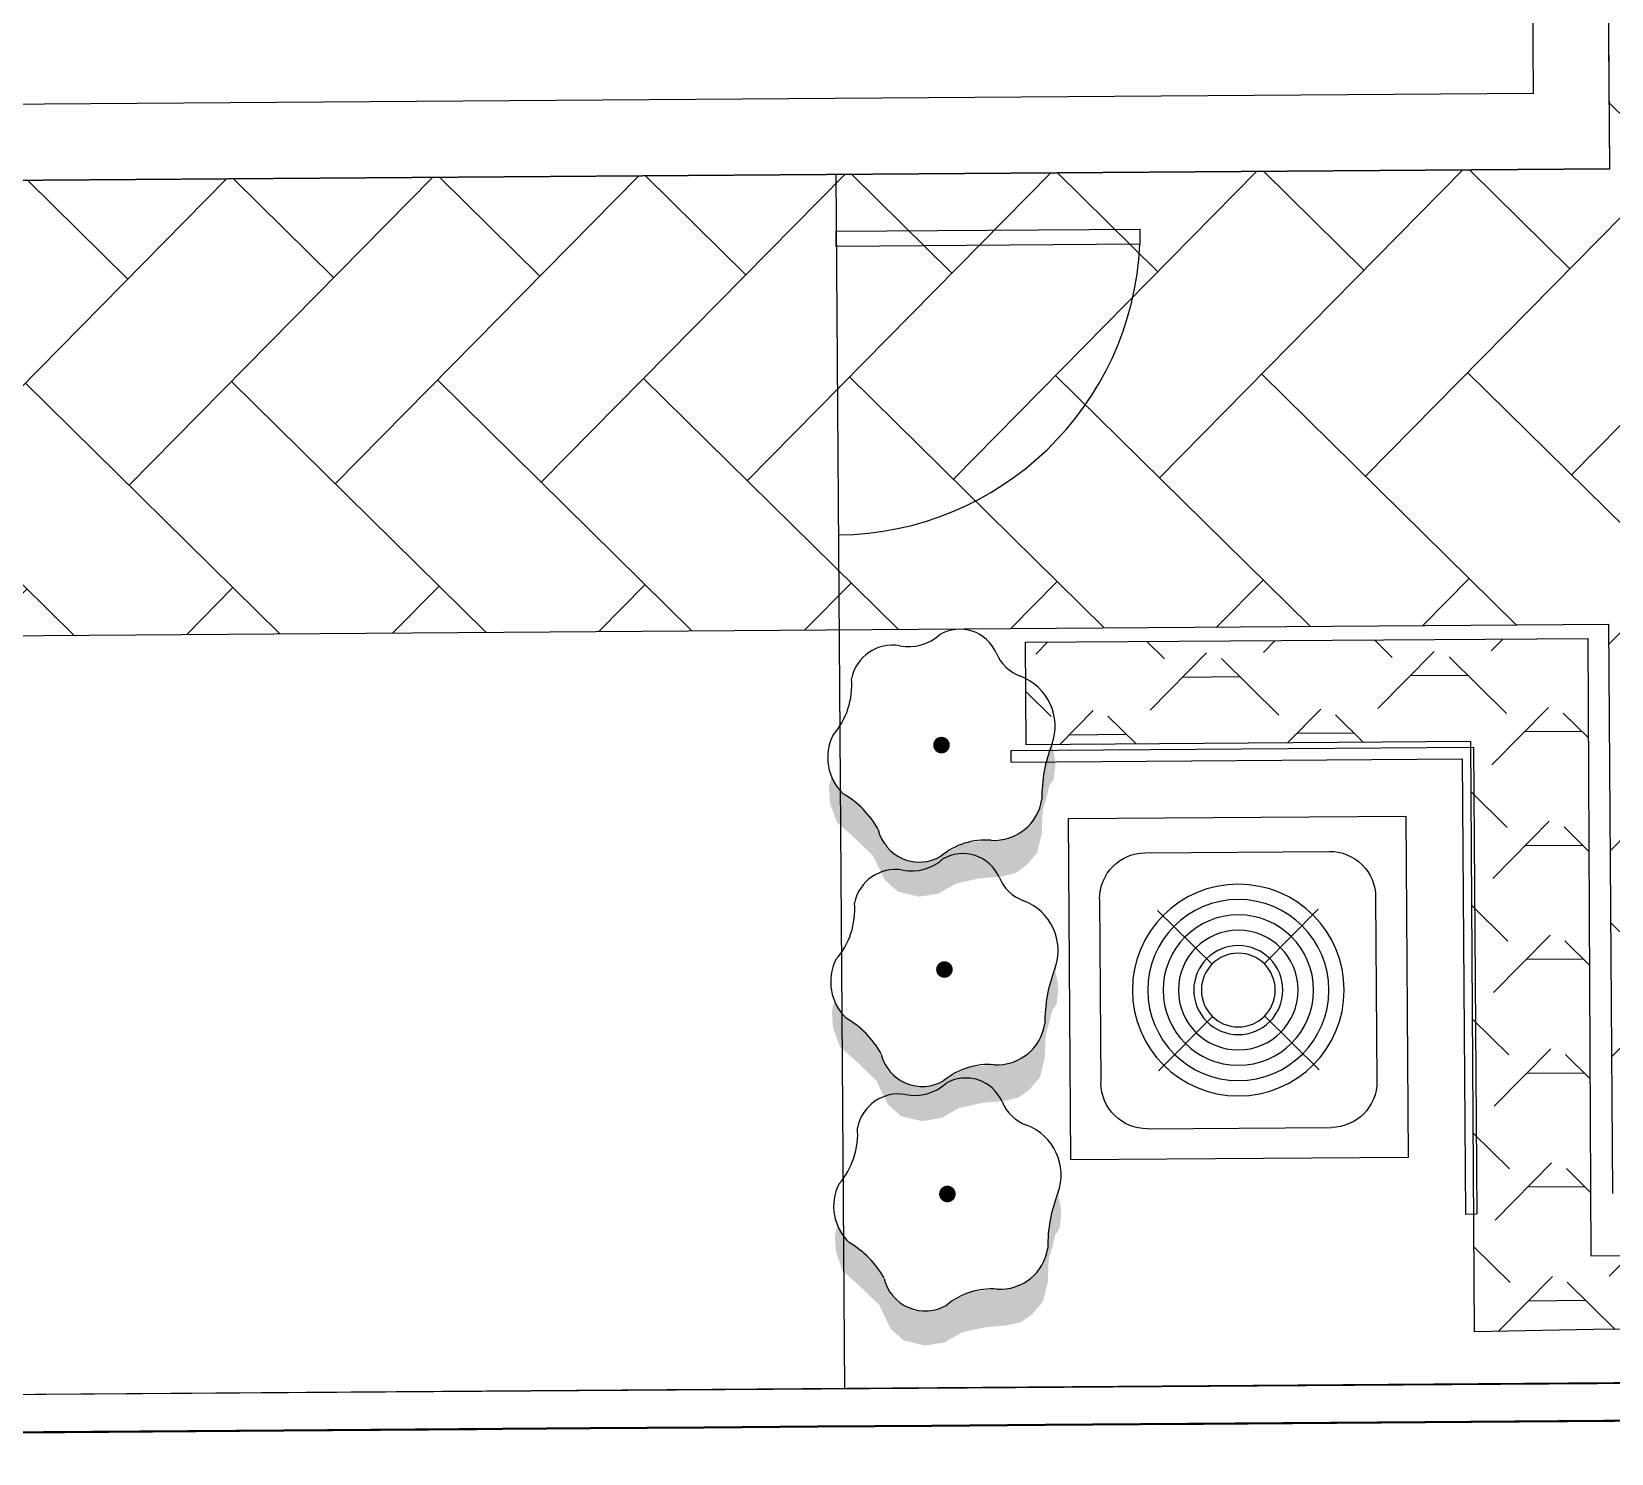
# Model space of a CAD drawing. Header units: feet. Extents: x 919634 to 928945, y 707022 to 708026.
# Drawn here: x 920164.75 to 920178.63, y 707172.99 to 707185.49 of the extents above; entities that cross this region are included whole.
import ezdxf

# ---------------------------------------------------------------- set-up
doc = ezdxf.new("R2010")
doc.units = ezdxf.units.FT
doc.header["$LTSCALE"] = 20
doc.header["$MEASUREMENT"] = 0
doc.linetypes.add('Site Plan$0$PHANTOM2', pattern=[1.25, 0.625, -0.125, 0.125, -0.125, 0.125, -0.125])
for name, color, linetype in [('-u-site-xref', 7, 'Continuous'), ('Site Plan$0$-u-site-bldg_interior', 252, 'Continuous'), ('Site Plan$0$-u-site-fence', 4, 'Site Plan$0$FENCELINE1'), ('Site Plan$0$A-DOOR-EXT_WINDOWS', 253, 'Continuous'), ('Site Plan$0$A-HVAC-EXT', 253, 'Continuous'), ('Site Plan$0$SP-LOT PAVERS', 254, 'Continuous'), ('x-RL TH7-LP Block$0$LK-SHRB-035M', 253, 'Continuous'), ('x-RL TH7-LP Block$0$LK-SHRB-TRNK', 253, 'Continuous'), ('x-RL TH7-LP Block$0$LP-PATT-SHAR', 253, 'Continuous'), ('x-RL TH7-LP Block$0$LP-SHAR-BRDR-CONT', 253, 'Continuous'), ('x-RL TH7-LP Block$0$LP-SHRB', 253, 'Continuous')]:
    doc.layers.add(name, color=color, linetype=linetype)
for name, color, linetype, lineweight in [('Site Plan$0$SP-LOT LINES', 252, 'Site Plan$0$PHANTOM2', 40), ('Site Plan$0$SP-SIDEWALK', 2, 'Continuous', 25), ('SP-BUILDING-FOOTPRINT', 1, 'Continuous', 25)]:
    doc.layers.add(name, color=color, linetype=linetype, lineweight=lineweight)
doc.layers.add('x-RL TH7-LP Block$0$LK-SHRB-SHAD', color=253, linetype='Continuous', plot=False)
doc.layers.get('-u-site-xref').off()
doc.linetypes.add('Site Plan$0$FENCELINE1', pattern='A,0.25,-0.1,[133,ltypeshp.shx,S=0.1,R=0,X=-0.1,Y=0],-0.1,1', length=1.45)

# ---------------------------------------------------------------- blocks, each defined once
blk = doc.blocks.new('Site Plan$0$A$C11AE1C12')
at = {"layer": 'Site Plan$0$A-HVAC-EXT'}
for p, q in [((44.00000011394877, 44.54105635897122), (1.139487721957266e-07, 44.54105635897122)), ((1.139487721957266e-07, 44.54105635897122), (1.139487721957266e-07, 2.501133167243097e-06)), ((44.00000011394877, 2.501133167243097e-06), (44.00000011394877, 44.54105635897122)), ((34.00000011394877, 40.00000250113317), (10.00000011394877, 40.00000250113317)), ((4.000000113948772, 34.00000250113317), (4.000000113948772, 10.00000250113317)), ((40.00000011394877, 34.00000250113317), (40.00000011394877, 10.00000250113317)), ((18.5977306969362, 25.40227191814392), (11.52666288505861, 32.47333973002787)), ((25.40226953096135, 25.40227191814392), (32.47333734284621, 32.47333973002787)), ((11.52666288505861, 11.52666527223846), (18.5977306969362, 18.59773308412241)), ((32.47333734284621, 11.52666527223846), (25.40226953096135, 18.59773308412241)), ((34.00000011394877, 4.000002501133167), (10.00000011394877, 4.000002501133167)), ((1.139487721957266e-07, 2.501133167243097e-06), (44.00000011394877, 2.501133167243097e-06))]:
    blk.add_line(p, q, dxfattribs=at)
for radius in [13.81153555240985, 11.81153555240985, 9.81153555240985, 7.81153555240985, 5.81153555240985, 4.81153555240985]:
    blk.add_circle((22.00000011394877, 22.00000250113317), radius, dxfattribs=at)
for centre, start, end in [((10.00000011394877, 34.00000250113317), 90, 180), ((34.00000011394877, 34.00000250113317), 0, 90), ((10.00000011394877, 10.00000250113317), 180, 270), ((34.00000011394877, 10.00000250113317), 270, 0)]:
    blk.add_arc(centre, 6, start, end, dxfattribs=at)
blk = doc.blocks.new('Site Plan$0$A$C05C92244')
at = {"layer": 'Site Plan$0$A-DOOR-EXT_WINDOWS'}
blk.add_lwpolyline([(32.00389335552609, 32.04769828175449), (32.00389335552609, 0.04381521808500111), (30.40369920234298, 0.04381521808500111), (30.40369920234298, 32.04769828175449)], close=True, dxfattribs=at)
blk.add_arc((32.07979910527501, 32.07980389018303), 32.07980487913881, 180.0573418751565, 267.0050566959838, dxfattribs=at)
blk = doc.blocks.new('Site Plan')
at = {"layer": 'Site Plan$0$SP-LOT PAVERS'}
h = blk.add_hatch(dxfattribs=at)
h.set_pattern_fill('AR-HBONE', color=256, scale=0.32, angle=-89.58178215075662)
h.set_pattern_definition([(315.4182178492434, (0, 0), (1.810145136983853, 0.01321298806884015), [3.84, -1.28]), (45.41821784924338, (0.9116790626081567, -0.8984660745381309), (1.810145136983853, 0.01321298806884), [3.84, -1.28])])
h.paths.add_polyline_path([(920178.6438422757, 707175.2810119848), (920198.6433094837, 707175.4269962576), (920198.5046244268, 707194.4264897498), (920178.5444730008, 707194.2807924588), (920178.6174651347, 707184.2810592103), (920158.3680060073, 707184.1330555411), (920158.4458642862, 707173.4666730303), (920163.80793146, 707173.5060196422), (920163.7592714123, 707180.1723201257), (920178.607347496, 707180.2807022926)])
at = {"layer": 'Site Plan$0$-u-site-bldg_interior'}
for p, q in [((920177.9459500854, 707184.9428419748), (920177.9386508717, 707185.9428153352)), ((920178.6174651347, 707184.2810592103), (920178.6052997786, 707185.9476814776)), ((920177.9459500854, 707184.9428419748), (920161.9697993359, 707184.8262255307)), ((920178.6174651347, 707184.2810592103), (920161.9746654785, 707184.1595766238)), ((920186.5724937489, 707173.6616299453), (920158.4458628658, 707173.4668676234))]:
    blk.add_line(p, q, dxfattribs=at)
at = {"layer": 'Site Plan$0$-u-site-fence', "ltscale": 0.15}
blk.add_line((920171.8160744391, 707184.2312702684), (920171.8939777362, 707173.5587203709), dxfattribs=at)
at = {"layer": 'Site Plan$0$SP-LOT LINES', "ltscale": 0.4}
for points in [[(920104.6604120372, 707172.7409230993), (920104.499829337, 707194.7403370278), (920198.4973252133, 707195.4264631103), (920198.6579079134, 707173.4270491818)], [(920104.8209947373, 707150.7415091709), (920104.6604120372, 707172.7409230993), (920198.6579079134, 707173.4270491818), (920198.8184906135, 707151.4276352533)]]:
    blk.add_lwpolyline(points, close=True, dxfattribs=at)
at = {"layer": 'Site Plan$0$SP-SIDEWALK'}
for p, q in [((920163.7592714123, 707180.172320126), (920178.607347496, 707180.2807022927)), ((920178.6438671289, 707175.2776071879), (920178.607347496, 707180.2807022927)), ((920173.3558336027, 707179.1690646982), (920177.4190779511, 707179.1987239768)), ((920173.3565635241, 707179.0690673621), (920173.3558336027, 707179.1690646982)), ((920177.4190779511, 707179.1987239768), (920177.449005143, 707175.0987762081)), ((920173.3565635241, 707179.0690673621), (920177.3198105365, 707179.0979967194)), ((920177.3198105365, 707179.0979967194), (920177.349007807, 707175.0980462867)), ((920177.349007807, 707175.0980462867), (920177.449005143, 707175.0987762081))]:
    blk.add_line(p, q, dxfattribs=at)
at = {"layer": 'Site Plan$0$-u-site-fence', "xscale": 0.08333333333333333, "yscale": 0.08333333333333333, "zscale": 0.08333333333333333, "rotation": 90.41821784924339}
blk.add_blockref('Site Plan$0$A$C05C92244', (920174.5097617428, 707181.0838049981), dxfattribs=at)
at = {"layer": 'Site Plan$0$A-HVAC-EXT', "extrusion": (0, 0, -1), "xscale": 0.06735359270068556, "yscale": 0.06735359270068556, "zscale": -0.06735359270068556, "rotation": 359.5817821507566}
blk.add_blockref('Site Plan$0$A$C11AE1C12', (-920176.8453711129, 707175.5944401829), dxfattribs=at)
blk = doc.blocks.new('x-RL TH7-LP Block$0$SHRUB-LRG-003')
at = {"layer": 'x-RL TH7-LP Block$0$LK-SHRB-SHAD'}
blk.add_hatch(color=256, dxfattribs=at).paths.add_polyline_path([(0.5823448908860502, 0.3294315330898989), (0.5474295743357604, 0.3798421583341067), (0.4893238386986631, 0.4296183674934504), (0.400550371658305, 0.4519936910694149), (0.3208870769566605, 0.4544816724315837), (0.2860343821121365, 0.4594576421304382), (0.2561606452339937, 0.4694095780408851), (0.2486922110144558, 0.4718975594030503), (0.1889447372581845, 0.4868254650123554), (0.1590710003800417, 0.5067293333459943), (0.11923935302916, 0.511705303044856), (0.1018130083369986, 0.5141932878942725), (0.07193927145885759, 0.5141932878942725), (0.007212845196280071, 0.5017533671343983), (0.08312134347994338, 0.472746950344888, 0.0648646510172338), (0.2481422112722598, 0.4529773142842117, -0.006063235190741959), (0.2533806476452352, 0.4520754065480297), (0.2561606452339902, 0.4519936910694149), (0.2585664089195543, 0.4510528702587173, -0.1298769770943451), (0.3586502616521212, 0.400835352371999), (0.368187158527018, 0.3947700604561533), (0.4129977638442224, 0.342522399541739), (0.4175474829881125, 0.3167561325976109, -0.1111018158062776), (0.4322477985017148, 0.2216692041627049, 0.003608637105293954), (0.431885593835192, 0.2171288508789928), (0.4421116295042538, 0.1115232379830715, 0.01201918114312195), (0.4464416540740839, 0.0969859283029848), (0.4827031480732327, 0.02903643405529621), (0.4970634082651255, 0.001177367000945395, 0.007063647914282343), (0.5026189744786382, -0.00579533988766201, -0.04880061465009704), (0.518194794484776, -0.03981776106626), (0.5250242771372431, -0.05306703459047668), (0.5250242771372431, -0.06513047457167076, -0.09793779078480093), (0.5250242771372431, -0.1396888812866095), (0.5250242771372431, -0.1575623564192981), (0.5158012560104854, -0.1715592789416718, -0.1076578746823846), (0.4707952584374393, -0.2398607012645968), (0.4578083691614321, -0.2595696968859471), (0.370676634780164, -0.2919134859794639), (0.2686080374199129, -0.3665530000769373), (0.2138395216300193, -0.4511444535721196), (0.1441341374010587, -0.5009041296371031), (0.1864552610050332, -0.51085606554755), (0.258650126947229, -0.5058800993359576), (0.344995822146057, -0.4763531505789693), (0.4105082821309782, -0.4038727588693121), (0.5001294927654047, -0.3118173578003578), (0.6071770480920389, -0.2620576782481194), (0.6619994876735564, -0.2016774924870717), (0.6854234018013692, -0.1064774068995753), (0.6719034798147039, -0.01823526064753622), (0.6270928744974942, 0.06138022314879166), (0.6046875718388893, 0.1658755449776095), (0.597219137619355, 0.2629069157454111)])
at = {"layer": 'x-RL TH7-LP Block$0$LK-SHRB-035M'}
for centre, radius, start, end in [((-0.08377323303944628, 0.2740128446012911), 0.2410148314504328, 69.66030257962692, 159.1136661743777), ((0.2415069132607339, 1.096206151856169), 0.643263060235758, 247.94846777484, 270.5910199691075), ((0.2135752346658641, 0.2365424991404126), 0.219177793304975, 356.1089469460938, 80.92588036899473), ((-0.4874905437243253, 0.4274506444509889), 0.1908777990837059, 291.9961274456699, 339.2865678889345), ((-0.344252865652015, 0.08553475810634126), 0.1798612492954901, 113.5090499786346, 209.6004086586038), ((0.7466102499786107, 0.1943064552262719), 0.315551059145618, 175.025396269356, 219.3558172424028), ((-0.6576237495174588, -0.1441039940954916), 0.2108728950657779, 348.5773534052316, 41.88863027199043), ((0.3365289680545622, -0.1024096779291419), 0.1921463519017287, 283.2700858267119, 30.18650749245084), ((-0.2650016799213013, -0.2198436052661243), 0.189005064244361, 169.6436695143775, 258.5100727003759), ((0.5861506970211963, -0.6644766057150449), 0.4288702278534303, 119.0130174089596, 149.3178692318652), ((-0.2765590912944358, -0.7487424786725079), 0.3446705058437789, 48.53128869969252, 94.3414469668017), ((0.05444515316131593, -0.2900011770142932), 0.2252759235935523, 242.8610345167374, 316.301893373953)]:
    blk.add_arc(centre, radius, start, end, dxfattribs=at)
at = {"layer": 'x-RL TH7-LP Block$0$LK-SHRB-TRNK', "const_width": 0.0375}
blk.add_lwpolyline([(-0.01875000000000071, 0, 1), (0.01875000000000071, 0, 1)], format="xyb", close=True, dxfattribs=at)
blk = doc.blocks.new('x-RL TH7-LP Block', base_point=(1241.699483058532, 168.1706843559634))
at = {"layer": 'x-RL TH7-LP Block$0$LP-PATT-SHAR'}
h = blk.add_hatch(dxfattribs=at)
h.set_pattern_fill('LAFX-A435-CHAINLINK', color=256, scale=10, pattern_type=2)
h.set_pattern_definition([(45, (1332.125778568676, 237.0790282111848), (0, 10.0000000000064), [0.7071099999999999, -13.4350288425]), (45, (1330.125778568676, 237.0790282111848), (0, 10.0000000000064), [0.7071099999999999, -13.4350288425]), (45, (1332.125778568676, 239.0790282111848), (0, 10.0000000000064), [0.7071099999999999, -13.4350288425]), (45, (1331.625778568676, 240.0790282111848), (0, 10.0000000000064), [0.7071099999999999, -13.4350288425]), (45, (1328.125778568676, 237.0790282111848), (0, 10.0000000000064), [0.7071099999999999, -13.4350288425]), (45, (1330.125778568676, 239.0790282111848), (0, 10.0000000000064), [0.7071099999999999, -13.4350288425]), (45, (1332.125778568676, 241.0790282111848), (0, 10.0000000000064), [0.7071099999999999, -13.4350288425]), (45, (1330.625778568676, 240.0790282111848), (0, 10.0000000000064), [0.7071099999999999, -13.4350288425]), (45, (1331.625778568676, 242.0790282111848), (0, 10.0000000000064), [0.7071099999999999, -13.4350288425]), (45, (1329.625778568676, 240.0790282111848), (0, 10.0000000000064), [0.7071099999999999, -13.4350288425]), (45, (1328.125778568676, 239.0790282111848), (0, 10.0000000000064), [0.7071099999999999, -13.4350288425]), (45, (1330.125778568676, 241.0790282111848), (0, 10.0000000000064), [0.7071099999999999, -13.4350288425]), (45, (1332.125778568676, 243.0790282111848), (0, 10.0000000000064), [0.7071099999999999, -13.4350288425]), (45, (1328.625778568676, 240.0790282111848), (0, 10.0000000000064), [0.7071099999999999, -13.4350288425]), (45, (1330.625778568676, 242.0790282111848), (0, 10.0000000000064), [0.7071099999999999, -13.4350288425]), (45, (1329.625778568676, 242.0790282111848), (0, 10.0000000000064), [0.7071099999999999, -13.4350288425]), (45, (1331.625778568676, 244.0790282111848), (0, 10.0000000000064), [0.7071099999999999, -13.4350288425]), (45, (1328.125778568676, 241.0790282111848), (0, 10.0000000000064), [0.7071099999999999, -13.4350288425]), (45, (1330.125778568676, 243.0790282111848), (0, 10.0000000000064), [0.7071099999999999, -13.4350288425]), (45, (1328.625778568676, 242.0790282111848), (0, 10.0000000000064), [0.7071099999999999, -13.4350288425]), (45, (1330.625778568676, 244.0790282111848), (0, 10.0000000000064), [0.7071099999999999, -13.4350288425]), (45, (1331.625778568676, 246.0790282111848), (0, 10.0000000000064), [0.7071099999999999, -13.4350288425]), (45, (1329.625778568676, 244.0790282111848), (0, 10.0000000000064), [0.7071099999999999, -13.4350288425]), (45, (1328.125778568676, 243.0790282111848), (0, 10.0000000000064), [0.7071099999999999, -13.4350288425]), (45, (1328.625778568676, 244.0790282111848), (0, 10.0000000000064), [0.7071099999999999, -13.4350288425]), (45, (1330.625778568676, 246.0790282111848), (0, 10.0000000000064), [0.7071099999999999, -13.4350288425]), (45, (1329.625778568676, 246.0790282111848), (0, 10.0000000000064), [0.7071099999999999, -13.4350288425]), (45, (1328.125778568676, 245.0790282111848), (0, 10.0000000000064), [0.7071099999999999, -13.4350288425]), (45, (1328.625778568676, 246.0790282111848), (0, 10.0000000000064), [0.7071099999999999, -13.4350288425]), (45, (1327.125778568676, 245.0790282111848), (0, 10.0000000000064), [0.7071099999999999, -13.4350288425]), (45, (1331.625778568676, 238.0790282111848), (0, 10.0000000000064), [0.7071099999999999, -13.4350288425]), (45, (1330.625778568676, 238.0790282111848), (0, 10.0000000000064), [0.7071099999999999, -13.4350288425]), (45, (1329.625778568676, 238.0790282111848), (0, 10.0000000000064), [0.7071099999999999, -13.4350288425]), (45, (1328.625778568676, 238.0790282111848), (0, 10.0000000000064), [0.7071099999999999, -13.4350288425]), (45, (1327.125778568676, 237.0790282111848), (0, 10.0000000000064), [0.7071099999999999, -13.4350288425]), (45, (1326.125778568676, 237.0790282111848), (0, 10.0000000000064), [0.7071099999999999, -13.4350288425]), (45, (1327.125778568676, 239.0790282111848), (0, 10.0000000000064), [0.7071099999999999, -13.4350288425]), (45, (1325.125778568676, 237.0790282111848), (0, 10.0000000000064), [0.7071099999999999, -13.4350288425]), (45, (1327.625778568676, 240.0790282111848), (0, 10.0000000000064), [0.7071099999999999, -13.4350288425]), (45, (1326.125778568676, 239.0790282111848), (0, 10.0000000000064), [0.7071099999999999, -13.4350288425]), (45, (1324.125778568676, 237.0790282111848), (0, 10.0000000000064), [0.7071099999999999, -13.4350288425]), (45, (1326.625778568676, 240.0790282111848), (0, 10.0000000000064), [0.7071099999999999, -13.4350288425]), (45, (1327.125778568676, 241.0790282111848), (0, 10.0000000000064), [0.7071099999999999, -13.4350288425]), (45, (1325.125778568676, 239.0790282111848), (0, 10.0000000000064), [0.7071099999999999, -13.4350288425]), (45, (1323.125778568676, 237.0790282111848), (0, 10.0000000000064), [0.7071099999999999, -13.4350288425]), (45, (1327.625778568676, 242.0790282111848), (0, 10.0000000000064), [0.7071099999999999, -13.4350288425]), (45, (1325.625778568676, 240.0790282111848), (0, 10.0000000000064), [0.7071099999999999, -13.4350288425]), (45, (1326.125778568676, 241.0790282111848), (0, 10.0000000000064), [0.7071099999999999, -13.4350288425]), (45, (1324.125778568676, 239.0790282111848), (0, 10.0000000000064), [0.7071099999999999, -13.4350288425]), (45, (1326.625778568676, 242.0790282111848), (0, 10.0000000000064), [0.7071099999999999, -13.4350288425]), (45, (1324.625778568676, 240.0790282111848), (0, 10.0000000000064), [0.7071099999999999, -13.4350288425]), (45, (1327.125778568676, 243.0790282111848), (0, 10.0000000000064), [0.7071099999999999, -13.4350288425]), (45, (1325.125778568676, 241.0790282111848), (0, 10.0000000000064), [0.7071099999999999, -13.4350288425]), (45, (1323.125778568676, 239.0790282111848), (0, 10.0000000000064), [0.7071099999999999, -13.4350288425]), (45, (1327.625778568676, 244.0790282111848), (0, 10.0000000000064), [0.7071099999999999, -13.4350288425]), (45, (1325.625778568676, 242.0790282111848), (0, 10.0000000000064), [0.7071099999999999, -13.4350288425]), (45, (1323.625778568676, 240.0790282111848), (0, 10.0000000000064), [0.7071099999999999, -13.4350288425]), (45, (1326.125778568676, 243.0790282111848), (0, 10.0000000000064), [0.7071099999999999, -13.4350288425]), (45, (1324.125778568676, 241.0790282111848), (0, 10.0000000000064), [0.7071099999999999, -13.4350288425]), (45, (1326.625778568676, 244.0790282111848), (0, 10.0000000000064), [0.7071099999999999, -13.4350288425]), (45, (1324.625778568676, 242.0790282111848), (0, 10.0000000000064), [0.7071099999999999, -13.4350288425]), (45, (1322.625778568676, 240.0790282111848), (0, 10.0000000000064), [0.7071099999999999, -13.4350288425]), (45, (1325.125778568676, 243.0790282111848), (0, 10.0000000000064), [0.7071099999999999, -13.4350288425]), (45, (1323.125778568676, 241.0790282111848), (0, 10.0000000000064), [0.7071099999999999, -13.4350288425]), (45, (1327.625778568676, 246.0790282111848), (0, 10.0000000000064), [0.7071099999999999, -13.4350288425]), (45, (1325.625778568676, 244.0790282111848), (0, 10.0000000000064), [0.7071099999999999, -13.4350288425]), (45, (1323.625778568676, 242.0790282111848), (0, 10.0000000000064), [0.7071099999999999, -13.4350288425]), (45, (1324.125778568676, 243.0790282111848), (0, 10.0000000000064), [0.7071099999999999, -13.4350288425]), (45, (1326.625778568676, 246.0790282111848), (0, 10.0000000000064), [0.7071099999999999, -13.4350288425]), (45, (1324.625778568676, 244.0790282111848), (0, 10.0000000000064), [0.7071099999999999, -13.4350288425]), (45, (1322.625778568676, 242.0790282111848), (0, 10.0000000000064), [0.7071099999999999, -13.4350288425]), (45, (1323.125778568676, 243.0790282111848), (0, 10.0000000000064), [0.7071099999999999, -13.4350288425]), (45, (1325.625778568676, 246.0790282111848), (0, 10.0000000000064), [0.7071099999999999, -13.4350288425]), (45, (1323.625778568676, 244.0790282111848), (0, 10.0000000000064), [0.7071099999999999, -13.4350288425]), (45, (1324.125778568676, 245.0790282111848), (0, 10.0000000000064), [0.7071099999999999, -13.4350288425]), (45, (1324.625778568676, 246.0790282111848), (0, 10.0000000000064), [0.7071099999999999, -13.4350288425]), (45, (1322.625778568676, 244.0790282111848), (0, 10.0000000000064), [0.7071099999999999, -13.4350288425]), (45, (1323.125778568676, 245.0790282111848), (0, 10.0000000000064), [0.7071099999999999, -13.4350288425]), (45, (1323.625778568676, 246.0790282111848), (0, 10.0000000000064), [0.7071099999999999, -13.4350288425]), (45, (1322.625778568676, 246.0790282111848), (0, 10.0000000000064), [0.7071099999999999, -13.4350288425]), (45, (1327.625778568676, 238.0790282111848), (0, 10.0000000000064), [0.7071099999999999, -13.4350288425]), (45, (1326.625778568676, 238.0790282111848), (0, 10.0000000000064), [0.7071099999999999, -13.4350288425]), (45, (1325.625778568676, 238.0790282111848), (0, 10.0000000000064), [0.7071099999999999, -13.4350288425]), (45, (1324.625778568676, 238.0790282111848), (0, 10.0000000000064), [0.7071099999999999, -13.4350288425]), (45, (1323.625778568676, 238.0790282111848), (0, 10.0000000000064), [0.7071099999999999, -13.4350288425]), (45, (1322.625778568676, 238.0790282111848), (0, 10.0000000000064), [0.7071099999999999, -13.4350288425]), (45, (1331.125778568676, 237.0790282111848), (0, 10.0000000000064), [0.7071099999999999, -13.4350288425]), (45, (1331.125778568676, 239.0790282111848), (0, 10.0000000000064), [0.7071099999999999, -13.4350288425]), (45, (1329.125778568676, 237.0790282111848), (0, 10.0000000000064), [0.7071099999999999, -13.4350288425]), (45, (1331.125778568676, 241.0790282111848), (0, 10.0000000000064), [0.7071099999999999, -13.4350288425]), (45, (1329.125778568676, 239.0790282111848), (0, 10.0000000000064), [0.7071099999999999, -13.4350288425]), (45, (1331.125778568676, 243.0790282111848), (0, 10.0000000000064), [0.7071099999999999, -13.4350288425]), (45, (1329.125778568676, 241.0790282111848), (0, 10.0000000000064), [0.7071099999999999, -13.4350288425]), (45, (1332.125778568676, 245.0790282111848), (0, 10.0000000000064), [0.7071099999999999, -13.4350288425]), (45, (1331.125778568676, 245.0790282111848), (0, 10.0000000000064), [0.7071099999999999, -13.4350288425]), (45, (1329.125778568676, 243.0790282111848), (0, 10.0000000000064), [0.7071099999999999, -13.4350288425]), (45, (1330.125778568676, 245.0790282111848), (0, 10.0000000000064), [0.7071099999999999, -13.4350288425]), (45, (1329.125778568676, 245.0790282111848), (0, 10.0000000000064), [0.7071099999999999, -13.4350288425]), (45, (1326.125778568676, 245.0790282111848), (0, 10.0000000000064), [0.7071099999999999, -13.4350288425]), (45, (1325.125778568676, 245.0790282111848), (0, 10.0000000000064), [0.7071099999999999, -13.4350288425]), (90, (1332.625778568676, 245.5790282111848), (-10, 6.123233995736766e-16), [0.5, -9.5]), (90, (1332.625778568676, 237.5790282111848), (-10, 6.123233995736766e-16), [0.5, -9.5]), (90, (1332.625778568676, 239.5790282111848), (-10, 6.123233995736766e-16), [0.5, -9.5]), (90, (1332.625778568676, 241.5790282111848), (-10, 6.123233995736766e-16), [0.5, -9.5]), (90, (1332.625778568676, 243.5790282111848), (-10, 6.123233995736766e-16), [0.5, -9.5]), (90, (1332.125778568676, 238.5790282111848), (-10, 6.123233995736766e-16), [0.5, -9.5]), (90, (1332.125778568676, 240.5790282111848), (-10, 6.123233995736766e-16), [0.5, -9.5]), (90, (1332.125778568676, 242.5790282111848), (-10, 6.123233995736766e-16), [0.5, -9.5]), (90, (1332.125778568676, 244.5790282111848), (-10, 6.123233995736766e-16), [0.5, -9.5]), (90, (1332.125778568676, 246.5790282111848), (-10, 6.123233995736766e-16), [0.5, -9.5]), (90, (1331.625778568676, 237.5790282111848), (-10, 6.123233995736766e-16), [0.5, -9.5]), (90, (1331.625778568676, 239.5790282111848), (-10, 6.123233995736766e-16), [0.5, -9.5]), (90, (1331.625778568676, 241.5790282111848), (-10, 6.123233995736766e-16), [0.5, -9.5]), (90, (1331.625778568676, 243.5790282111848), (-10, 6.123233995736766e-16), [0.5, -9.5]), (90, (1331.625778568676, 245.5790282111848), (-10, 6.123233995736766e-16), [0.5, -9.5]), (90, (1331.625778568676, 237.5790282111848), (-10, 6.123233995736766e-16), [0.5, -9.5]), (90, (1331.625778568676, 239.5790282111848), (-10, 6.123233995736766e-16), [0.5, -9.5]), (90, (1331.625778568676, 241.5790282111848), (-10, 6.123233995736766e-16), [0.5, -9.5]), (90, (1331.625778568676, 243.5790282111848), (-10, 6.123233995736766e-16), [0.5, -9.5]), (90, (1331.625778568676, 245.5790282111848), (-10, 6.123233995736766e-16), [0.5, -9.5]), (90, (1331.125778568676, 238.5790282111848), (-10, 6.123233995736766e-16), [0.5, -9.5]), (90, (1331.125778568676, 240.5790282111848), (-10, 6.123233995736766e-16), [0.5, -9.5]), (90, (1331.125778568676, 242.5790282111848), (-10, 6.123233995736766e-16), [0.5, -9.5]), (90, (1331.125778568676, 244.5790282111848), (-10, 6.123233995736766e-16), [0.5, -9.5]), (90, (1331.125778568676, 246.5790282111848), (-10, 6.123233995736766e-16), [0.5, -9.5]), (90, (1330.625778568676, 237.5790282111848), (-10, 6.123233995736766e-16), [0.5, -9.5]), (90, (1330.625778568676, 237.5790282111848), (-10, 6.123233995736766e-16), [0.5, -9.5]), (90, (1330.625778568676, 239.5790282111848), (-10, 6.123233995736766e-16), [0.5, -9.5]), (90, (1330.625778568676, 239.5790282111848), (-10, 6.123233995736766e-16), [0.5, -9.5]), (90, (1330.625778568676, 241.5790282111848), (-10, 6.123233995736766e-16), [0.5, -9.5]), (90, (1330.625778568676, 241.5790282111848), (-10, 6.123233995736766e-16), [0.5, -9.5]), (90, (1330.625778568676, 243.5790282111848), (-10, 6.123233995736766e-16), [0.5, -9.5]), (90, (1330.625778568676, 243.5790282111848), (-10, 6.123233995736766e-16), [0.5, -9.5]), (90, (1330.625778568676, 245.5790282111848), (-10, 6.123233995736766e-16), [0.5, -9.5]), (90, (1330.625778568676, 245.5790282111848), (-10, 6.123233995736766e-16), [0.5, -9.5]), (90, (1330.125778568676, 238.5790282111848), (-10, 6.123233995736766e-16), [0.5, -9.5]), (90, (1330.125778568676, 240.5790282111848), (-10, 6.123233995736766e-16), [0.5, -9.5]), (90, (1330.125778568676, 242.5790282111848), (-10, 6.123233995736766e-16), [0.5, -9.5]), (90, (1330.125778568676, 244.5790282111848), (-10, 6.123233995736766e-16), [0.5, -9.5]), (90, (1330.125778568676, 246.5790282111848), (-10, 6.123233995736766e-16), [0.5, -9.5]), (90, (1329.625778568676, 237.5790282111848), (-10, 6.123233995736766e-16), [0.5, -9.5]), (90, (1329.625778568676, 237.5790282111848), (-10, 6.123233995736766e-16), [0.5, -9.5]), (90, (1329.625778568676, 239.5790282111848), (-10, 6.123233995736766e-16), [0.5, -9.5]), (90, (1329.625778568676, 239.5790282111848), (-10, 6.123233995736766e-16), [0.5, -9.5]), (90, (1329.625778568676, 241.5790282111848), (-10, 6.123233995736766e-16), [0.5, -9.5]), (90, (1329.625778568676, 241.5790282111848), (-10, 6.123233995736766e-16), [0.5, -9.5]), (90, (1329.625778568676, 243.5790282111848), (-10, 6.123233995736766e-16), [0.5, -9.5]), (90, (1329.625778568676, 243.5790282111848), (-10, 6.123233995736766e-16), [0.5, -9.5]), (90, (1329.625778568676, 245.5790282111848), (-10, 6.123233995736766e-16), [0.5, -9.5]), (90, (1329.625778568676, 245.5790282111848), (-10, 6.123233995736766e-16), [0.5, -9.5]), (90, (1329.125778568676, 238.5790282111848), (-10, 6.123233995736766e-16), [0.5, -9.5]), (90, (1329.125778568676, 240.5790282111848), (-10, 6.123233995736766e-16), [0.5, -9.5]), (90, (1329.125778568676, 242.5790282111848), (-10, 6.123233995736766e-16), [0.5, -9.5]), (90, (1329.125778568676, 244.5790282111848), (-10, 6.123233995736766e-16), [0.5, -9.5]), (90, (1329.125778568676, 246.5790282111848), (-10, 6.123233995736766e-16), [0.5, -9.5]), (90, (1328.625778568676, 237.5790282111848), (-10, 6.123233995736766e-16), [0.5, -9.5]), (90, (1328.625778568676, 237.5790282111848), (-10, 6.123233995736766e-16), [0.5, -9.5]), (90, (1328.625778568676, 239.5790282111848), (-10, 6.123233995736766e-16), [0.5, -9.5]), (90, (1328.625778568676, 239.5790282111848), (-10, 6.123233995736766e-16), [0.5, -9.5]), (90, (1328.625778568676, 241.5790282111848), (-10, 6.123233995736766e-16), [0.5, -9.5]), (90, (1328.625778568676, 241.5790282111848), (-10, 6.123233995736766e-16), [0.5, -9.5]), (90, (1328.625778568676, 243.5790282111848), (-10, 6.123233995736766e-16), [0.5, -9.5]), (90, (1328.625778568676, 243.5790282111848), (-10, 6.123233995736766e-16), [0.5, -9.5]), (90, (1328.625778568676, 245.5790282111848), (-10, 6.123233995736766e-16), [0.5, -9.5]), (90, (1328.625778568676, 245.5790282111848), (-10, 6.123233995736766e-16), [0.5, -9.5]), (90, (1328.125778568676, 238.5790282111848), (-10, 6.123233995736766e-16), [0.5, -9.5]), (90, (1328.125778568676, 240.5790282111848), (-10, 6.123233995736766e-16), [0.5, -9.5]), (90, (1328.125778568676, 242.5790282111848), (-10, 6.123233995736766e-16), [0.5, -9.5]), (90, (1328.125778568676, 244.5790282111848), (-10, 6.123233995736766e-16), [0.5, -9.5]), (90, (1328.125778568676, 246.5790282111848), (-10, 6.123233995736766e-16), [0.5, -9.5]), (90, (1327.625778568676, 237.5790282111848), (-10, 6.123233995736766e-16), [0.5, -9.5]), (90, (1327.625778568676, 239.5790282111848), (-10, 6.123233995736766e-16), [0.5, -9.5]), (90, (1327.625778568676, 241.5790282111848), (-10, 6.123233995736766e-16), [0.5, -9.5]), (90, (1327.625778568676, 243.5790282111848), (-10, 6.123233995736766e-16), [0.5, -9.5]), (90, (1327.625778568676, 245.5790282111848), (-10, 6.123233995736766e-16), [0.5, -9.5]), (90, (1327.625778568676, 237.5790282111848), (-10, 6.123233995736766e-16), [0.5, -9.5]), (90, (1327.625778568676, 239.5790282111848), (-10, 6.123233995736766e-16), [0.5, -9.5]), (90, (1327.625778568676, 241.5790282111848), (-10, 6.123233995736766e-16), [0.5, -9.5]), (90, (1327.625778568676, 243.5790282111848), (-10, 6.123233995736766e-16), [0.5, -9.5]), (90, (1327.625778568676, 245.5790282111848), (-10, 6.123233995736766e-16), [0.5, -9.5]), (90, (1327.125778568676, 238.5790282111848), (-10, 6.123233995736766e-16), [0.5, -9.5]), (90, (1327.125778568676, 240.5790282111848), (-10, 6.123233995736766e-16), [0.5, -9.5]), (90, (1327.125778568676, 242.5790282111848), (-10, 6.123233995736766e-16), [0.5, -9.5]), (90, (1327.125778568676, 244.5790282111848), (-10, 6.123233995736766e-16), [0.5, -9.5]), (90, (1327.125778568676, 246.5790282111848), (-10, 6.123233995736766e-16), [0.5, -9.5]), (90, (1326.625778568676, 237.5790282111848), (-10, 6.123233995736766e-16), [0.5, -9.5]), (90, (1326.625778568676, 239.5790282111848), (-10, 6.123233995736766e-16), [0.5, -9.5]), (90, (1326.625778568676, 241.5790282111848), (-10, 6.123233995736766e-16), [0.5, -9.5]), (90, (1326.625778568676, 243.5790282111848), (-10, 6.123233995736766e-16), [0.5, -9.5]), (90, (1326.625778568676, 245.5790282111848), (-10, 6.123233995736766e-16), [0.5, -9.5]), (90, (1326.625778568676, 237.5790282111848), (-10, 6.123233995736766e-16), [0.5, -9.5]), (90, (1326.625778568676, 239.5790282111848), (-10, 6.123233995736766e-16), [0.5, -9.5]), (90, (1326.625778568676, 241.5790282111848), (-10, 6.123233995736766e-16), [0.5, -9.5]), (90, (1326.625778568676, 243.5790282111848), (-10, 6.123233995736766e-16), [0.5, -9.5]), (90, (1326.625778568676, 245.5790282111848), (-10, 6.123233995736766e-16), [0.5, -9.5]), (90, (1326.125778568676, 238.5790282111848), (-10, 6.123233995736766e-16), [0.5, -9.5]), (90, (1326.125778568676, 240.5790282111848), (-10, 6.123233995736766e-16), [0.5, -9.5]), (90, (1326.125778568676, 242.5790282111848), (-10, 6.123233995736766e-16), [0.5, -9.5]), (90, (1326.125778568676, 244.5790282111848), (-10, 6.123233995736766e-16), [0.5, -9.5]), (90, (1326.125778568676, 246.5790282111848), (-10, 6.123233995736766e-16), [0.5, -9.5]), (90, (1325.625778568676, 237.5790282111848), (-10, 6.123233995736766e-16), [0.5, -9.5]), (90, (1325.625778568676, 237.5790282111848), (-10, 6.123233995736766e-16), [0.5, -9.5]), (90, (1325.625778568676, 239.5790282111848), (-10, 6.123233995736766e-16), [0.5, -9.5]), (90, (1325.625778568676, 239.5790282111848), (-10, 6.123233995736766e-16), [0.5, -9.5]), (90, (1325.625778568676, 241.5790282111848), (-10, 6.123233995736766e-16), [0.5, -9.5]), (90, (1325.625778568676, 241.5790282111848), (-10, 6.123233995736766e-16), [0.5, -9.5]), (90, (1325.625778568676, 243.5790282111848), (-10, 6.123233995736766e-16), [0.5, -9.5]), (90, (1325.625778568676, 243.5790282111848), (-10, 6.123233995736766e-16), [0.5, -9.5]), (90, (1325.625778568676, 245.5790282111848), (-10, 6.123233995736766e-16), [0.5, -9.5]), (90, (1325.625778568676, 245.5790282111848), (-10, 6.123233995736766e-16), [0.5, -9.5]), (90, (1325.125778568676, 238.5790282111848), (-10, 6.123233995736766e-16), [0.5, -9.5]), (90, (1325.125778568676, 240.5790282111848), (-10, 6.123233995736766e-16), [0.5, -9.5]), (90, (1325.125778568676, 242.5790282111848), (-10, 6.123233995736766e-16), [0.5, -9.5]), (90, (1325.125778568676, 244.5790282111848), (-10, 6.123233995736766e-16), [0.5, -9.5]), (90, (1325.125778568676, 246.5790282111848), (-10, 6.123233995736766e-16), [0.5, -9.5]), (90, (1324.625778568676, 237.5790282111848), (-10, 6.123233995736766e-16), [0.5, -9.5]), (90, (1324.625778568676, 237.5790282111848), (-10, 6.123233995736766e-16), [0.5, -9.5]), (90, (1324.625778568676, 239.5790282111848), (-10, 6.123233995736766e-16), [0.5, -9.5]), (90, (1324.625778568676, 239.5790282111848), (-10, 6.123233995736766e-16), [0.5, -9.5]), (90, (1324.625778568676, 241.5790282111848), (-10, 6.123233995736766e-16), [0.5, -9.5]), (90, (1324.625778568676, 241.5790282111848), (-10, 6.123233995736766e-16), [0.5, -9.5]), (90, (1324.625778568676, 243.5790282111848), (-10, 6.123233995736766e-16), [0.5, -9.5]), (90, (1324.625778568676, 243.5790282111848), (-10, 6.123233995736766e-16), [0.5, -9.5]), (90, (1324.625778568676, 245.5790282111848), (-10, 6.123233995736766e-16), [0.5, -9.5]), (90, (1324.625778568676, 245.5790282111848), (-10, 6.123233995736766e-16), [0.5, -9.5]), (90, (1324.125778568676, 238.5790282111848), (-10, 6.123233995736766e-16), [0.5, -9.5]), (90, (1324.125778568676, 240.5790282111848), (-10, 6.123233995736766e-16), [0.5, -9.5]), (90, (1324.125778568676, 242.5790282111848), (-10, 6.123233995736766e-16), [0.5, -9.5]), (90, (1324.125778568676, 244.5790282111848), (-10, 6.123233995736766e-16), [0.5, -9.5]), (90, (1324.125778568676, 246.5790282111848), (-10, 6.123233995736766e-16), [0.5, -9.5]), (90, (1323.625778568676, 237.5790282111848), (-10, 6.123233995736766e-16), [0.5, -9.5]), (90, (1323.625778568676, 237.5790282111848), (-10, 6.123233995736766e-16), [0.5, -9.5]), (90, (1323.625778568676, 239.5790282111848), (-10, 6.123233995736766e-16), [0.5, -9.5]), (90, (1323.625778568676, 239.5790282111848), (-10, 6.123233995736766e-16), [0.5, -9.5]), (90, (1323.625778568676, 241.5790282111848), (-10, 6.123233995736766e-16), [0.5, -9.5]), (90, (1323.625778568676, 241.5790282111848), (-10, 6.123233995736766e-16), [0.5, -9.5]), (90, (1323.625778568676, 243.5790282111848), (-10, 6.123233995736766e-16), [0.5, -9.5]), (90, (1323.625778568676, 243.5790282111848), (-10, 6.123233995736766e-16), [0.5, -9.5]), (90, (1323.625778568676, 245.5790282111848), (-10, 6.123233995736766e-16), [0.5, -9.5]), (90, (1323.625778568676, 245.5790282111848), (-10, 6.123233995736766e-16), [0.5, -9.5]), (90, (1323.125778568676, 238.5790282111848), (-10, 6.123233995736766e-16), [0.5, -9.5]), (90, (1323.125778568676, 240.5790282111848), (-10, 6.123233995736766e-16), [0.5, -9.5]), (90, (1323.125778568676, 242.5790282111848), (-10, 6.123233995736766e-16), [0.5, -9.5]), (90, (1323.125778568676, 244.5790282111848), (-10, 6.123233995736766e-16), [0.5, -9.5]), (90, (1323.125778568676, 246.5790282111848), (-10, 6.123233995736766e-16), [0.5, -9.5]), (90, (1322.625778568676, 237.5790282111848), (-10, 6.123233995736766e-16), [0.5, -9.5]), (90, (1322.625778568676, 239.5790282111848), (-10, 6.123233995736766e-16), [0.5, -9.5]), (90, (1322.625778568676, 241.5790282111848), (-10, 6.123233995736766e-16), [0.5, -9.5]), (90, (1322.625778568676, 243.5790282111848), (-10, 6.123233995736766e-16), [0.5, -9.5]), (90, (1322.625778568676, 245.5790282111848), (-10, 6.123233995736766e-16), [0.5, -9.5]), (135, (1332.625778568676, 246.0790282111848), (-10.0000000000064, 1.110223024625157e-15), [0.7071099999999999, -13.4350288425]), (135, (1331.625778568676, 246.0790282111848), (-10.0000000000064, 1.110223024625157e-15), [0.7071099999999999, -13.4350288425]), (135, (1330.625778568676, 246.0790282111848), (-10.0000000000064, 1.110223024625157e-15), [0.7071099999999999, -13.4350288425]), (135, (1329.625778568676, 246.0790282111848), (-10.0000000000064, 1.110223024625157e-15), [0.7071099999999999, -13.4350288425]), (135, (1330.125778568676, 243.0790282111848), (-10.0000000000064, 1.110223024625157e-15), [0.7071099999999999, -13.4350288425]), (135, (1330.125778568676, 241.0790282111848), (-10.0000000000064, 1.110223024625157e-15), [0.7071099999999999, -13.4350288425]), (135, (1330.125778568676, 239.0790282111848), (-10.0000000000064, 1.110223024625157e-15), [0.7071099999999999, -13.4350288425]), (135, (1330.125778568676, 237.0790282111848), (-10.0000000000064, 1.110223024625157e-15), [0.7071099999999999, -13.4350288425]), (135, (1327.625778568676, 238.0790282111848), (-10.0000000000064, 1.110223024625157e-15), [0.7071099999999999, -13.4350288425]), (135, (1326.625778568676, 238.0790282111848), (-10.0000000000064, 1.110223024625157e-15), [0.7071099999999999, -13.4350288425]), (135, (1325.625778568676, 238.0790282111848), (-10.0000000000064, 1.110223024625157e-15), [0.7071099999999999, -13.4350288425]), (135, (1328.125778568676, 245.0790282111848), (-10.0000000000064, 1.110223024625157e-15), [0.7071099999999999, -13.4350288425]), (135, (1327.125778568676, 245.0790282111848), (-10.0000000000064, 1.110223024625157e-15), [0.7071099999999999, -13.4350288425]), (135, (1328.125778568676, 243.0790282111848), (-10.0000000000064, 1.110223024625157e-15), [0.7071099999999999, -13.4350288425]), (135, (1326.125778568676, 245.0790282111848), (-10.0000000000064, 1.110223024625157e-15), [0.7071099999999999, -13.4350288425]), (135, (1327.125778568676, 243.0790282111848), (-10.0000000000064, 1.110223024625157e-15), [0.7071099999999999, -13.4350288425]), (135, (1325.125778568676, 245.0790282111848), (-10.0000000000064, 1.110223024625157e-15), [0.7071099999999999, -13.4350288425]), (135, (1328.125778568676, 241.0790282111848), (-10.0000000000064, 1.110223024625157e-15), [0.7071099999999999, -13.4350288425]), (135, (1326.125778568676, 243.0790282111848), (-10.0000000000064, 1.110223024625157e-15), [0.7071099999999999, -13.4350288425]), (135, (1324.125778568676, 245.0790282111848), (-10.0000000000064, 1.110223024625157e-15), [0.7071099999999999, -13.4350288425]), (135, (1327.125778568676, 241.0790282111848), (-10.0000000000064, 1.110223024625157e-15), [0.7071099999999999, -13.4350288425]), (135, (1325.125778568676, 243.0790282111848), (-10.0000000000064, 1.110223024625157e-15), [0.7071099999999999, -13.4350288425]), (135, (1323.125778568676, 245.0790282111848), (-10.0000000000064, 1.110223024625157e-15), [0.7071099999999999, -13.4350288425]), (135, (1328.125778568676, 239.0790282111848), (-10.0000000000064, 1.110223024625157e-15), [0.7071099999999999, -13.4350288425]), (135, (1326.125778568676, 241.0790282111848), (-10.0000000000064, 1.110223024625157e-15), [0.7071099999999999, -13.4350288425]), (135, (1324.125778568676, 243.0790282111848), (-10.0000000000064, 1.110223024625157e-15), [0.7071099999999999, -13.4350288425]), (135, (1327.125778568676, 239.0790282111848), (-10.0000000000064, 1.110223024625157e-15), [0.7071099999999999, -13.4350288425]), (135, (1325.125778568676, 241.0790282111848), (-10.0000000000064, 1.110223024625157e-15), [0.7071099999999999, -13.4350288425]), (135, (1323.125778568676, 243.0790282111848), (-10.0000000000064, 1.110223024625157e-15), [0.7071099999999999, -13.4350288425]), (135, (1328.125778568676, 237.0790282111848), (-10.0000000000064, 1.110223024625157e-15), [0.7071099999999999, -13.4350288425]), (135, (1326.125778568676, 239.0790282111848), (-10.0000000000064, 1.110223024625157e-15), [0.7071099999999999, -13.4350288425]), (135, (1324.125778568676, 241.0790282111848), (-10.0000000000064, 1.110223024625157e-15), [0.7071099999999999, -13.4350288425]), (135, (1327.125778568676, 237.0790282111848), (-10.0000000000064, 1.110223024625157e-15), [0.7071099999999999, -13.4350288425]), (135, (1325.125778568676, 239.0790282111848), (-10.0000000000064, 1.110223024625157e-15), [0.7071099999999999, -13.4350288425]), (135, (1323.125778568676, 241.0790282111848), (-10.0000000000064, 1.110223024625157e-15), [0.7071099999999999, -13.4350288425]), (135, (1326.125778568676, 237.0790282111848), (-10.0000000000064, 1.110223024625157e-15), [0.7071099999999999, -13.4350288425]), (135, (1324.125778568676, 239.0790282111848), (-10.0000000000064, 1.110223024625157e-15), [0.7071099999999999, -13.4350288425]), (135, (1325.125778568676, 237.0790282111848), (-10.0000000000064, 1.110223024625157e-15), [0.7071099999999999, -13.4350288425]), (135, (1323.125778568676, 239.0790282111848), (-10.0000000000064, 1.110223024625157e-15), [0.7071099999999999, -13.4350288425]), (135, (1324.125778568676, 237.0790282111848), (-10.0000000000064, 1.110223024625157e-15), [0.7071099999999999, -13.4350288425]), (135, (1323.125778568676, 237.0790282111848), (-10.0000000000064, 1.110223024625157e-15), [0.7071099999999999, -13.4350288425]), (135, (1332.125778568676, 245.0790282111848), (-10.0000000000064, 1.110223024625157e-15), [0.7071099999999999, -13.4350288425]), (135, (1332.625778568676, 244.0790282111848), (-10.0000000000064, 1.110223024625157e-15), [0.7071099999999999, -13.4350288425]), (135, (1331.125778568676, 245.0790282111848), (-10.0000000000064, 1.110223024625157e-15), [0.7071099999999999, -13.4350288425]), (135, (1331.625778568676, 244.0790282111848), (-10.0000000000064, 1.110223024625157e-15), [0.7071099999999999, -13.4350288425]), (135, (1332.125778568676, 243.0790282111848), (-10.0000000000064, 1.110223024625157e-15), [0.7071099999999999, -13.4350288425]), (135, (1330.125778568676, 245.0790282111848), (-10.0000000000064, 1.110223024625157e-15), [0.7071099999999999, -13.4350288425]), (135, (1332.625778568676, 242.0790282111848), (-10.0000000000064, 1.110223024625157e-15), [0.7071099999999999, -13.4350288425]), (135, (1330.625778568676, 244.0790282111848), (-10.0000000000064, 1.110223024625157e-15), [0.7071099999999999, -13.4350288425]), (135, (1328.625778568676, 246.0790282111848), (-10.0000000000064, 1.110223024625157e-15), [0.7071099999999999, -13.4350288425]), (135, (1331.125778568676, 243.0790282111848), (-10.0000000000064, 1.110223024625157e-15), [0.7071099999999999, -13.4350288425]), (135, (1329.125778568676, 245.0790282111848), (-10.0000000000064, 1.110223024625157e-15), [0.7071099999999999, -13.4350288425]), (135, (1331.625778568676, 242.0790282111848), (-10.0000000000064, 1.110223024625157e-15), [0.7071099999999999, -13.4350288425]), (135, (1329.625778568676, 244.0790282111848), (-10.0000000000064, 1.110223024625157e-15), [0.7071099999999999, -13.4350288425]), (135, (1327.625778568676, 246.0790282111848), (-10.0000000000064, 1.110223024625157e-15), [0.7071099999999999, -13.4350288425]), (135, (1332.125778568676, 241.0790282111848), (-10.0000000000064, 1.110223024625157e-15), [0.7071099999999999, -13.4350288425]), (135, (1332.625778568676, 240.0790282111848), (-10.0000000000064, 1.110223024625157e-15), [0.7071099999999999, -13.4350288425]), (135, (1330.625778568676, 242.0790282111848), (-10.0000000000064, 1.110223024625157e-15), [0.7071099999999999, -13.4350288425]), (135, (1328.625778568676, 244.0790282111848), (-10.0000000000064, 1.110223024625157e-15), [0.7071099999999999, -13.4350288425]), (135, (1326.625778568676, 246.0790282111848), (-10.0000000000064, 1.110223024625157e-15), [0.7071099999999999, -13.4350288425]), (135, (1331.125778568676, 241.0790282111848), (-10.0000000000064, 1.110223024625157e-15), [0.7071099999999999, -13.4350288425]), (135, (1329.125778568676, 243.0790282111848), (-10.0000000000064, 1.110223024625157e-15), [0.7071099999999999, -13.4350288425]), (135, (1331.625778568676, 240.0790282111848), (-10.0000000000064, 1.110223024625157e-15), [0.7071099999999999, -13.4350288425]), (135, (1329.625778568676, 242.0790282111848), (-10.0000000000064, 1.110223024625157e-15), [0.7071099999999999, -13.4350288425]), (135, (1327.625778568676, 244.0790282111848), (-10.0000000000064, 1.110223024625157e-15), [0.7071099999999999, -13.4350288425]), (135, (1325.625778568676, 246.0790282111848), (-10.0000000000064, 1.110223024625157e-15), [0.7071099999999999, -13.4350288425]), (135, (1332.125778568676, 239.0790282111848), (-10.0000000000064, 1.110223024625157e-15), [0.7071099999999999, -13.4350288425]), (135, (1332.625778568676, 238.0790282111848), (-10.0000000000064, 1.110223024625157e-15), [0.7071099999999999, -13.4350288425]), (135, (1330.625778568676, 240.0790282111848), (-10.0000000000064, 1.110223024625157e-15), [0.7071099999999999, -13.4350288425]), (135, (1328.625778568676, 242.0790282111848), (-10.0000000000064, 1.110223024625157e-15), [0.7071099999999999, -13.4350288425]), (135, (1326.625778568676, 244.0790282111848), (-10.0000000000064, 1.110223024625157e-15), [0.7071099999999999, -13.4350288425]), (135, (1324.625778568676, 246.0790282111848), (-10.0000000000064, 1.110223024625157e-15), [0.7071099999999999, -13.4350288425]), (135, (1331.125778568676, 239.0790282111848), (-10.0000000000064, 1.110223024625157e-15), [0.7071099999999999, -13.4350288425]), (135, (1329.125778568676, 241.0790282111848), (-10.0000000000064, 1.110223024625157e-15), [0.7071099999999999, -13.4350288425]), (135, (1329.625778568676, 240.0790282111848), (-10.0000000000064, 1.110223024625157e-15), [0.7071099999999999, -13.4350288425]), (135, (1331.625778568676, 238.0790282111848), (-10.0000000000064, 1.110223024625157e-15), [0.7071099999999999, -13.4350288425]), (135, (1327.625778568676, 242.0790282111848), (-10.0000000000064, 1.110223024625157e-15), [0.7071099999999999, -13.4350288425]), (135, (1325.625778568676, 244.0790282111848), (-10.0000000000064, 1.110223024625157e-15), [0.7071099999999999, -13.4350288425]), (135, (1323.625778568676, 246.0790282111848), (-10.0000000000064, 1.110223024625157e-15), [0.7071099999999999, -13.4350288425]), (135, (1332.125778568676, 237.0790282111848), (-10.0000000000064, 1.110223024625157e-15), [0.7071099999999999, -13.4350288425]), (135, (1328.625778568676, 240.0790282111848), (-10.0000000000064, 1.110223024625157e-15), [0.7071099999999999, -13.4350288425]), (135, (1330.625778568676, 238.0790282111848), (-10.0000000000064, 1.110223024625157e-15), [0.7071099999999999, -13.4350288425]), (135, (1324.625778568676, 244.0790282111848), (-10.0000000000064, 1.110223024625157e-15), [0.7071099999999999, -13.4350288425]), (135, (1326.625778568676, 242.0790282111848), (-10.0000000000064, 1.110223024625157e-15), [0.7071099999999999, -13.4350288425]), (135, (1331.125778568676, 237.0790282111848), (-10.0000000000064, 1.110223024625157e-15), [0.7071099999999999, -13.4350288425]), (135, (1329.125778568676, 239.0790282111848), (-10.0000000000064, 1.110223024625157e-15), [0.7071099999999999, -13.4350288425]), (135, (1329.625778568676, 238.0790282111848), (-10.0000000000064, 1.110223024625157e-15), [0.7071099999999999, -13.4350288425]), (135, (1327.625778568676, 240.0790282111848), (-10.0000000000064, 1.110223024625157e-15), [0.7071099999999999, -13.4350288425]), (135, (1323.625778568676, 244.0790282111848), (-10.0000000000064, 1.110223024625157e-15), [0.7071099999999999, -13.4350288425]), (135, (1325.625778568676, 242.0790282111848), (-10.0000000000064, 1.110223024625157e-15), [0.7071099999999999, -13.4350288425]), (135, (1328.625778568676, 238.0790282111848), (-10.0000000000064, 1.110223024625157e-15), [0.7071099999999999, -13.4350288425]), (135, (1326.625778568676, 240.0790282111848), (-10.0000000000064, 1.110223024625157e-15), [0.7071099999999999, -13.4350288425]), (135, (1324.625778568676, 242.0790282111848), (-10.0000000000064, 1.110223024625157e-15), [0.7071099999999999, -13.4350288425]), (135, (1329.125778568676, 237.0790282111848), (-10.0000000000064, 1.110223024625157e-15), [0.7071099999999999, -13.4350288425]), (135, (1325.625778568676, 240.0790282111848), (-10.0000000000064, 1.110223024625157e-15), [0.7071099999999999, -13.4350288425]), (135, (1323.625778568676, 242.0790282111848), (-10.0000000000064, 1.110223024625157e-15), [0.7071099999999999, -13.4350288425]), (135, (1324.625778568676, 240.0790282111848), (-10.0000000000064, 1.110223024625157e-15), [0.7071099999999999, -13.4350288425]), (135, (1323.625778568676, 240.0790282111848), (-10.0000000000064, 1.110223024625157e-15), [0.7071099999999999, -13.4350288425]), (135, (1324.625778568676, 238.0790282111848), (-10.0000000000064, 1.110223024625157e-15), [0.7071099999999999, -13.4350288425]), (135, (1323.625778568676, 238.0790282111848), (-10.0000000000064, 1.110223024625157e-15), [0.7071099999999999, -13.4350288425])])
h.paths.add_polyline_path([(1323.125857696286, 237.0790282111848), (1323.125778568676, 242.021020287415), (1328.548848870174, 242.0114106262195), (1328.53273694883, 249.4585000570186), (1329.209863351866, 249.4464550719192), (1329.197822675494, 242.0289561081171), (1329.211474275718, 240.9822232214876), (1324.025054075406, 240.9872888884923), (1324.026070256019, 237.0793164114002)])
at = {"layer": 'x-RL TH7-LP Block$0$LP-SHAR-BRDR-CONT'}
blk.add_lwpolyline([(1323.125857696286, 237.0790282111848), (1323.125778568676, 242.021020287415), (1328.548848870174, 242.0114106262195), (1328.53273694883, 249.4585000570186), (1329.209863351866, 249.4464550719192), (1329.197822675494, 242.0289561081171), (1329.211474275718, 240.9822232214876), (1324.025054075406, 240.9872888884923), (1324.026070256019, 237.0793164114002)], close=True, dxfattribs=at)
at = {"layer": 'x-RL TH7-LP Block$0$LP-SHRB', "xscale": 1.941173180313067, "yscale": 1.941173180313067, "zscale": 1.941173180313067}
for p in [(1325.995818649477, 236.3483177354647), (1327.967587184452, 236.3608561349101), (1324.024050114502, 236.3357793360192)]:
    blk.add_blockref('x-RL TH7-LP Block$0$SHRUB-LRG-003', p, dxfattribs=at)

msp = doc.modelspace()

# ---------------------------------------------------------------- block references
at = {"layer": '-u-site-xref'}
msp.add_blockref('Site Plan', (0, 0), dxfattribs=at)

# ---------------------------------------------------------------- next in the draw order: linework, layer by layer
at = {"layer": 'SP-BUILDING-FOOTPRINT'}
msp.add_lwpolyline([(920186.6551412055, 707162.339142471), (920186.5724163145, 707173.6722382429), (920158.4458628658, 707173.4668676234), (920158.3680045869, 707184.1332501341), (920178.6174651347, 707184.2810592103), (920178.4568824345, 707206.2804731389), (920158.2074218867, 707206.1326640625), (920158.1295636119, 707216.7990460144), (920166.0066570387, 707216.856544134), (920165.9239326174, 707228.1895755515), (920186.1733931651, 707228.3373846278), (920186.0906682747, 707239.6704803162)], dxfattribs=at)

# ---------------------------------------------------------------- next in the draw order: block references
at = {"layer": '-u-site-xref', "rotation": 270.3936340929644}
msp.add_blockref('x-RL TH7-LP Block', (920104.0156481654, 707261.0719032667, -0.0001225275146980879), dxfattribs=at)

doc.saveas('drawing.dxf')
